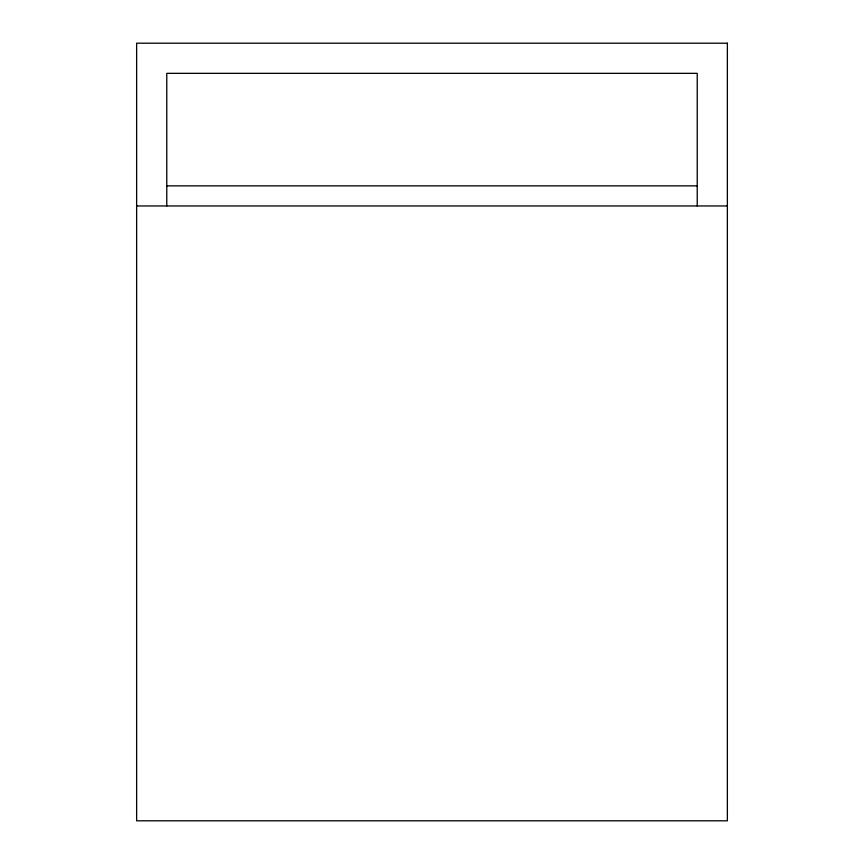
<?xml version="1.0" encoding="UTF-8"?>
<svg xmlns="http://www.w3.org/2000/svg" width="864" height="864" viewBox="0 0 864 864"><rect width="100%" height="100%" fill="white"/><g stroke="black" fill="none" stroke-linecap="round" stroke-linejoin="round"><path stroke-width="1.3" d="M166.774 185.857L697.226 185.857M136.631 205.956L727.369 205.956M697.226 205.956L697.226 73.343L166.774 73.343L166.774 205.956M727.369 43.2L136.631 43.2L136.631 820.8L727.369 820.8L727.369 43.2"/></g></svg>
